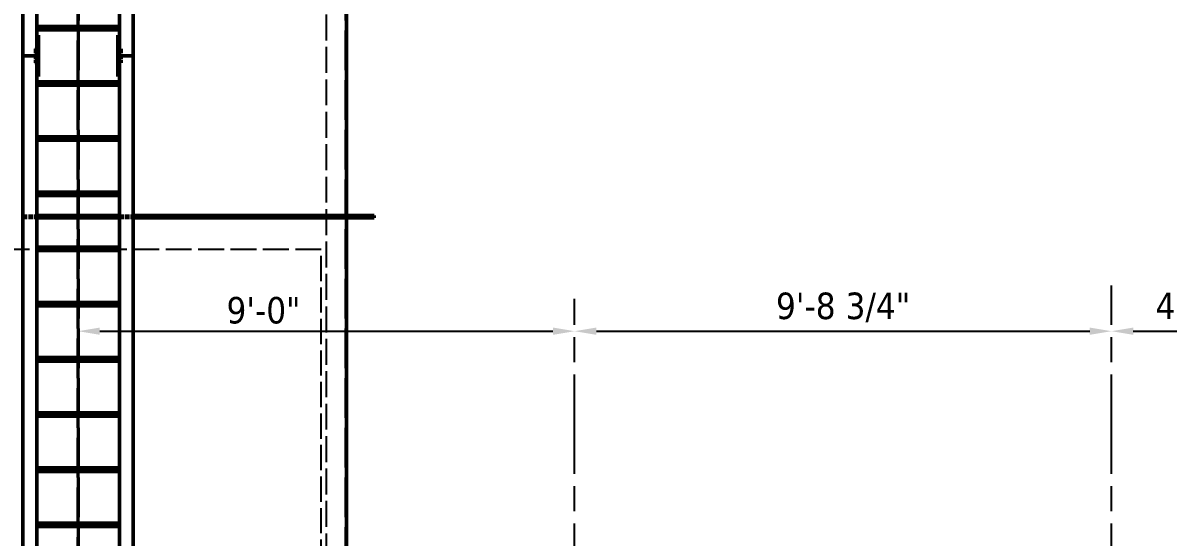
# Model space of a CAD drawing. Header units: inches. Extents: x 11 to 1621, y 11 to 1332.
# Drawn here: x 252.5 to 501.6, y 564.8 to 676.6 of the extents above; entities that cross this region are included whole.
import ezdxf

# ---------------------------------------------------------------- set-up
doc = ezdxf.new("R2010")
doc.units = ezdxf.units.IN
doc.header["$LTSCALE"] = 48
doc.header["$MEASUREMENT"] = 0
doc.linetypes.add('CHAIN', pattern=[0.7087, 0.4724, -0.0591, 0.1181, -0.0591])
doc.linetypes.add('DASHED', pattern=[0.2067, 0.1654, -0.0413])
for name, color, linetype, lineweight in [('Centerline (ANSI)', 7, 'Continuous', 25), ('Dimension (ANSI)', 7, 'Continuous', 25), ('Hidden (ANSI)', 7, 'DASHED', 35), ('Sketch Geometry (ANSI)', 7, 'Continuous', 25), ('Visible (ANSI)', 7, 'Continuous', 50)]:
    doc.layers.add(name, color=color, linetype=linetype, lineweight=lineweight)
doc.styles.add('Dimension Text', font='tahoma.ttf')
doc.dimstyles.new('ELC FT', dxfattribs={"dimscale": 48, "dimtxt": 0.12, "dimasz": 0.098425, "dimexe": 0.05, "dimexo": 0.1, "dimgap": 0.031496, "dimtad": 1, "dimdec": 5, "dimzin": 3, "dimdsep": 46, "dimlunit": 4, "dimtxsty": 'Dimension Text', "dimcen": 0.09, "dimdle": 0.5, "dimclrd": 5, "dimclre": 5, "dimclrt": 256, "dimadec": 1, "dimazin": 3, "dimtfac": 0.833333, "dimtofl": 0, "dimtmove": 0, "dimatfit": 3, "dimfxl": 0, "dimfrac": 2, "dimtolj": 1, "dimtzin": 0, "dimlwd": 25, "dimlwe": 25, "dimarcsym": 0})

# ---------------------------------------------------------------- blocks, each defined once
blk = doc.blocks.new('*D16')
at = {"layer": 'Defpoints', "color": 0, "linetype": 'Continuous', "transparency": 16777216}
for p in [(264.5, 609.56), (372.5, 609.56), (372.5, 609.56)]:
    blk.add_point(p, dxfattribs=at)
at = {"layer": 'Dimension (ANSI)', "color": 5, "linetype": 'Continuous', "lineweight": 25, "transparency": 16777216}
blk.add_line((269.23, 609.56), (367.78, 609.56), dxfattribs=at)
at = {"layer": 'Dimension (ANSI)', "color": 5, "linetype": 'Continuous', "transparency": 16777216}
for points in [[(269.23, 610.35), (269.23, 608.77), (264.5, 609.56)], [(367.78, 610.35), (367.78, 608.77), (372.5, 609.56)]]:
    blk.add_solid(points, dxfattribs=at)
at = {"layer": 'Dimension (ANSI)', "linetype": 'Continuous', "lineweight": 25, "transparency": 16777216, "insert": (304.83, 614.07), "char_height": 5.76, "attachment_point": 5, "style": 'Dimension Text'}
blk.add_mtext('\\A1;9\'-0"', dxfattribs=at)
blk = doc.blocks.new('*D17')
at = {"layer": 'Defpoints', "color": 0, "linetype": 'Continuous', "transparency": 16777216}
for p in [(372.5, 609.56), (489.25, 609.56), (489.25, 609.56)]:
    blk.add_point(p, dxfattribs=at)
at = {"layer": 'Dimension (ANSI)', "color": 5, "linetype": 'Continuous', "lineweight": 25, "transparency": 16777216}
blk.add_line((377.23, 609.56), (484.53, 609.56), dxfattribs=at)
at = {"layer": 'Dimension (ANSI)', "color": 5, "linetype": 'Continuous', "transparency": 16777216}
for points in [[(377.23, 610.35), (377.23, 608.77), (372.5, 609.56)], [(484.53, 610.35), (484.53, 608.77), (489.25, 609.56)]]:
    blk.add_solid(points, dxfattribs=at)
at = {"layer": 'Dimension (ANSI)', "linetype": 'Continuous', "lineweight": 25, "transparency": 16777216, "insert": (430.88, 614.71), "char_height": 5.76, "attachment_point": 5, "style": 'Dimension Text'}
blk.add_mtext('\\A1;9\'-8 3/4"', dxfattribs=at)
blk = doc.blocks.new('*D18')
at = {"layer": 'Defpoints', "color": 0, "linetype": 'Continuous', "transparency": 16777216}
for p in [(489.25, 609.56), (537.63, 609.56), (537.63, 609.56)]:
    blk.add_point(p, dxfattribs=at)
at = {"layer": 'Dimension (ANSI)', "color": 5, "linetype": 'Continuous', "lineweight": 25, "transparency": 16777216}
blk.add_line((493.98, 609.56), (532.9, 609.56), dxfattribs=at)
at = {"layer": 'Dimension (ANSI)', "color": 5, "linetype": 'Continuous', "transparency": 16777216}
for points in [[(493.98, 610.35), (493.98, 608.77), (489.25, 609.56)], [(532.9, 610.35), (532.9, 608.77), (537.63, 609.56)]]:
    blk.add_solid(points, dxfattribs=at)
at = {"layer": 'Dimension (ANSI)', "linetype": 'Continuous', "lineweight": 25, "transparency": 16777216, "insert": (513.44, 614.71), "char_height": 5.76, "attachment_point": 5, "style": 'Dimension Text'}
blk.add_mtext('\\A1;4\'-0 3/8"', dxfattribs=at)

msp = doc.modelspace()

# ---------------------------------------------------------------- linework, layer by layer
at = {"layer": 'Centerline (ANSI)', "linetype": 'CHAIN', "ltscale": 0.952448}
for p, q in [((264.502429, 896.951101), (264.502429, 280.771104)), ((489.252429, 286.951101), (489.252429, 619.488279)), ((372.502429, 286.951101), (372.502429, 616.568692))]:
    msp.add_line(p, q, dxfattribs=at)
at = {"layer": 'Hidden (ANSI)', "ltscale": 1.088534}
for p, q in [((264.43966, 890.951101), (264.43966, 512.951101)), ((264.439929, 512.951101), (264.439929, 890.951101)), ((264.564929, 890.951101), (264.564929, 512.951101)), ((264.565198, 512.951101), (264.565198, 890.951101)), ((322.627429, 890.951101), (322.627429, 512.951101))]:
    msp.add_line(p, q, dxfattribs=at)
at = {"layer": 'Hidden (ANSI)', "ltscale": 0.01478}
for p, q in [((255.064929, 670.951101), (255.439929, 670.951101)), ((273.564929, 670.951101), (273.939929, 670.951101)), ((255.064929, 669.888601), (255.439929, 669.888601)), ((255.064929, 669.013601), (255.439929, 669.013601)), ((255.064929, 667.951101), (255.439929, 667.951101)), ((273.564929, 669.888601), (273.939929, 669.888601)), ((273.564929, 669.013601), (273.939929, 669.013601)), ((273.564929, 667.951101), (273.939929, 667.951101))]:
    msp.add_line(p, q, dxfattribs=at)
at = {"layer": 'Hidden (ANSI)', "ltscale": 0.118944}
for p, q in [((255.064929, 670.951101), (255.064929, 667.951101)), ((255.439929, 670.951101), (255.439929, 667.951101)), ((273.564929, 670.951101), (273.564929, 667.951101)), ((273.939929, 670.951101), (273.939929, 667.951101))]:
    msp.add_line(p, q, dxfattribs=at)
at = {"layer": 'Hidden (ANSI)', "ltscale": 0.120571}
for p, q in [((252.502429, 634.701101), (255.502429, 634.701101)), ((252.502429, 634.201101), (255.502429, 634.201101)), ((273.502429, 634.701101), (276.502429, 634.701101)), ((273.502429, 634.201101), (276.502429, 634.201101))]:
    msp.add_line(p, q, dxfattribs=at)
at = {"layer": 'Hidden (ANSI)', "ltscale": 0.019741}
msp.add_line((322.877429, 634.701101), (322.877429, 634.201101), dxfattribs=at)
msp.add_line((322.877429, 634.701101), (322.877429, 634.201101), dxfattribs=at)
at = {"layer": 'Sketch Geometry (ANSI)', "linetype": 'DASHED', "ltscale": 0.710931}
msp.add_line((318.502429, 496.451101), (318.502429, 891.451101), dxfattribs=at)
at = {"layer": 'Sketch Geometry (ANSI)', "linetype": 'DASHED', "ltscale": 0.710481}
msp.add_line((317.39533, 627.326101), (211.658747, 627.326101), dxfattribs=at)
at = {"layer": 'Sketch Geometry (ANSI)', "linetype": 'DASHED', "ltscale": 0.691133}
msp.add_line((317.39533, 531.326101), (317.39533, 627.326101), dxfattribs=at)
at = {"layer": 'Visible (ANSI)'}
for p, q in [((252.502429, 669.451101), (252.502429, 740.201101)), ((255.502429, 740.201101), (255.502429, 669.451101)), ((273.502429, 740.201101), (273.502429, 669.451101)), ((276.502429, 669.451101), (276.502429, 740.201101)), ((322.877429, 682.198246), (322.877429, 634.701101)), ((255.502429, 675.826101), (273.502429, 675.826101)), ((255.502429, 675.076101), (273.502429, 675.076101)), ((255.502429, 673.951101), (255.877429, 673.951101)), ((255.877429, 673.951101), (255.877429, 664.951101)), ((273.127429, 673.951101), (273.127429, 664.951101)), ((273.127429, 673.951101), (273.502429, 673.951101)), ((255.502429, 669.451101), (252.502429, 669.451101)), ((252.502429, 669.451101), (255.502429, 669.451101)), ((252.502429, 549.451101), (252.502429, 669.451101)), ((255.502429, 549.451101), (255.502429, 669.451101)), ((273.502429, 669.451101), (276.502429, 669.451101)), ((273.502429, 669.451101), (276.502429, 669.451101)), ((273.502429, 549.451101), (273.502429, 669.451101)), ((276.502429, 549.451101), (276.502429, 669.451101)), ((255.502429, 664.951101), (255.877429, 664.951101)), ((255.502429, 663.826101), (273.502429, 663.826101)), ((255.502429, 663.076101), (273.502429, 663.076101)), ((273.127429, 664.951101), (273.502429, 664.951101)), ((255.502429, 651.826101), (273.502429, 651.826101)), ((255.502429, 651.076101), (273.502429, 651.076101)), ((255.502429, 639.826101), (273.502429, 639.826101)), ((255.502429, 639.076101), (273.502429, 639.076101)), ((255.502429, 634.701101), (273.502429, 634.701101)), ((255.502429, 634.201101), (273.502429, 634.201101)), ((276.502429, 634.701101), (328.877429, 634.701101)), ((276.502429, 634.201101), (328.877429, 634.201101)), ((322.877429, 634.201101), (322.877429, 531.451101)), ((328.877429, 634.701101), (328.877429, 634.201101)), ((255.502429, 627.826101), (273.502429, 627.826101)), ((255.502429, 627.076101), (273.502429, 627.076101)), ((255.502429, 615.826101), (273.502429, 615.826101)), ((255.502429, 615.076101), (273.502429, 615.076101)), ((255.502429, 603.826101), (273.502429, 603.826101)), ((255.502429, 603.076101), (273.502429, 603.076101)), ((255.502429, 591.826101), (273.502429, 591.826101)), ((255.502429, 591.076101), (273.502429, 591.076101)), ((255.502429, 579.826101), (273.502429, 579.826101)), ((255.502429, 579.076101), (273.502429, 579.076101)), ((255.502429, 567.826101), (273.502429, 567.826101)), ((255.502429, 567.076101), (273.502429, 567.076101))]:
    msp.add_line(p, q, dxfattribs=at)

# ---------------------------------------------------------------- dimensions: what is measured, and where the dimension line sits
at = {"layer": 'Dimension (ANSI)', "color": 5, "linetype": 'Continuous', "lineweight": 25, "true_color": 0x0000ff}
for base, p1, p2, picture, middle in [((489.252429, 609.561683), (372.502429, 609.561683), (489.252429, 609.561683), '*D17', (430.877429, 609.561683)), ((537.627429, 609.561683), (489.252429, 609.561683), (537.627429, 609.561683), '*D18', (513.439929, 609.561683))]:
    dim = msp.add_linear_dim(base=base, p1=p1, p2=p2, dimstyle='ELC FT', override={"dimgap": 0.031496, "dimdec": 5, "dimlfac": 1, "dimse1": 1, "dimse2": 1, "dimtol": 0, "dimlim": 0, "dimtp": 0, "dimtm": 0, "dimtdec": 2, "dimatfit": 1}, dxfattribs=at)
    dim.commit()
    dim.dimension.update_dxf_attribs({"geometry": picture, "text_midpoint": middle, "dimtype": 160})
dim = msp.add_linear_dim(base=(372.502429, 609.561683), p1=(264.502429, 609.561683), p2=(372.502429, 609.561683), angle=180, dimstyle='ELC FT', override={"dimgap": 0.031496, "dimdec": 5, "dimlfac": 1, "dimse1": 1, "dimse2": 1, "dimtol": 0, "dimlim": 0, "dimtp": 0, "dimtm": 0, "dimtdec": 2, "dimatfit": 1}, dxfattribs=at)
dim.commit()
dim.dimension.update_dxf_attribs({"geometry": '*D16', "text_midpoint": (304.832512, 609.561683), "dimtype": 160})

doc.saveas('drawing.dxf')
